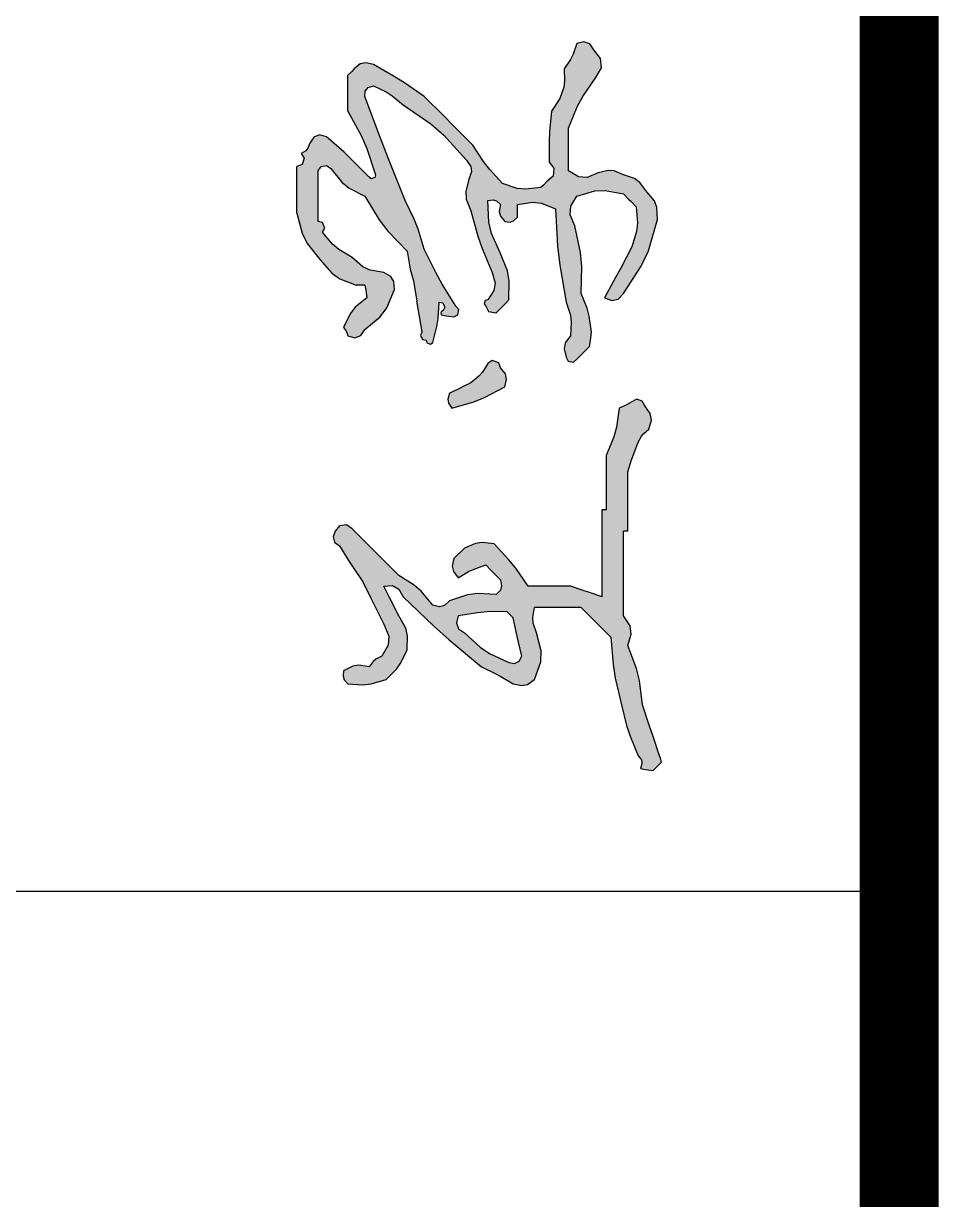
# Model space of a CAD drawing. Extents: x 36524853 to 36525459, y 2743936 to 2747542.
# Drawn here: x 36524901.83 to 36524905.95, y 2744878.71 to 2744883.91 of the extents above; entities that cross this region are included whole.
import ezdxf

# ---------------------------------------------------------------- set-up
doc = ezdxf.new("R2010")
doc.units = 0
doc.header["$LTSCALE"] = 1000
doc.header["$MEASUREMENT"] = 0
for name, color, linetype in [('_0', 7, 'Continuous'), ('A0-11 图框-粗线', 16, 'Continuous'), ('A0-13 图框-细线', 7, 'Continuous'), ('TK_图框', 7, 'Continuous')]:
    doc.layers.add(name, color=color, linetype=linetype)

# ---------------------------------------------------------------- blocks, each defined once
blk = doc.blocks.new('王学鹏电子签')
h = blk.add_hatch(color=256)
h.dxf.hatch_style = 1
h.paths.add_polyline_path([(115576706.2, 18723813.5), (115576722.7, 18723830), (115576755.7, 18723863.1), (115576762.7, 18723872.9), (115576761.2, 18723885.2), (115576752, 18723893.1), (115576741.6, 18723896.7), (115576732.5, 18723894.1), (115576725.7, 18723885.6), (115576700.1, 18723869.2), (115576687.4, 18723860.9), (115576661.9, 18723844.3), (115576631.9, 18723829.3), (115576616.9, 18723821.8), (115576586.9, 18723806.8), (115576566.1, 18723798), (115576550, 18723799), (115576530.6, 18723810.5), (115576525.2, 18723820.9), (115576521.1, 18723825.8), (115576511.9, 18723833.1), (115576514.7, 18723851.1), (115576512.9, 18723861.9), (115576504.4, 18723878.1), (115576494.9, 18723879.1), (115576488.8, 18723877.1), (115576481.9, 18723870.6), (115576480, 18723843.5), (115576481.6, 18723829.1), (115576489.4, 18723803), (115576507.4, 18723784.5), (115576518.5, 18723776.6), (115576541.9, 18723765.5), (115576566.6, 18723764.9), (115576580.4, 18723768.3), (115576601.9, 18723780.5), (115576633.4, 18723796.3), (115576654.4, 18723806.8), (115576655.7, 18723791.4), (115576649.4, 18723780.1), (115576635.7, 18723773), (115576584.4, 18723719.1), (115576559.6, 18723691.3), (115576511.9, 18723634.2), (115576500.6, 18723611.4), (115576494.6, 18723600.1), (115576481.9, 18723578), (115576478.4, 18723563.1), (115576480.4, 18723552.9), (115576489.4, 18723540.5), (115576520.5, 18723529.3), (115576539.9, 18723528.4), (115576571.9, 18723536.7), (115576589, 18723542.5), (115576599.1, 18723543.3), (115576616.9, 18723540.5), (115576616.9, 18723457.9), (115576595.9, 18723436.9), (115576585.4, 18723426.4), (115576564.4, 18723405.4), (115576516, 18723401.4), (115576491.7, 18723397.6), (115576444.4, 18723386.7), (115576407.6, 18723377.4), (115576389.3, 18723371.3), (115576354.3, 18723356.7), (115576346.9, 18723351.3), (115576340.6, 18723350.2), (115576331.8, 18723352.9), (115576329.9, 18723344), (115576329.2, 18723339.5), (115576328.1, 18723330.4), (115576334.1, 18723324.4), (115576337.1, 18723321.4), (115576343.1, 18723315.4), (115576347.6, 18723316.9), (115576349.8, 18723317.6), (115576354.3, 18723319.1), (115576390.3, 18723331.2), (115576408.4, 18723337.2), (115576444.4, 18723349.2), (115576487.3, 18723354.6), (115576508.9, 18723360), (115576549.4, 18723375.4), (115576569.7, 18723369.2), (115576584.2, 18723371.3), (115576601.9, 18723382.9), (115576752, 18723382.9), (115576752, 18723375.4), (115576857, 18723375.4), (115576878.2, 18723368.6), (115576888.7, 18723364.8), (115576909.5, 18723356.7), (115576919.9, 18723351.2), (115576924.7, 18723347.1), (115576932, 18723337.9), (115576948.2, 18723333.5), (115576959.7, 18723335.6), (115576973.3, 18723345.4), (115576981.8, 18723349.6), (115576985.1, 18723359.5), (115576980.8, 18723367.9), (115576975.6, 18723376.6), (115576973.3, 18723381.1), (115576969.5, 18723390.4), (115576935.7, 18723395.5), (115576918.7, 18723400.1), (115576887, 18723412.9), (115576789.5, 18723412.9), (115576789.5, 18723420.4), (115576635.7, 18723420.4), (115576643.2, 18723442.9), (115576646.9, 18723454.2), (115576654.4, 18723476.7), (115576654.4, 18723551.7), (115576686.1, 18723573.4), (115576701.3, 18723585.6), (115576729.4, 18723611.7), (115576731.5, 18723632.9), (115576729.9, 18723644.6), (115576721.9, 18723664.2), (115576703.2, 18723683), (115576689.7, 18723686), (115576680.4, 18723683.9), (115576669.4, 18723675.5), (115576680.1, 18723656.9), (115576684.7, 18723647), (115576691.9, 18723626.7), (115576681.4, 18723616.2), (115576676.2, 18723611), (115576665.7, 18723600.5), (115576654.9, 18723598.7), (115576647.6, 18723600.8), (115576639.4, 18723608), (115576641.4, 18723641.2), (115576639, 18723659), (115576628.2, 18723690.5), (115576620, 18723699.8), (115576617.8, 18723708.5), (115576620.7, 18723720.5), (115576645.3, 18723740.8), (115576656.4, 18723753.4), (115576673.2, 18723780.5)])
h.paths.add_polyline_path([(115576601.9, 18723675.5), (115576607.5, 18723641.3), (115576609, 18723623.9), (115576609.4, 18723589.2), (115576604.9, 18723584.7), (115576602.7, 18723582.5), (115576598.2, 18723578), (115576571.1, 18723572.2), (115576557.6, 18723569.2), (115576530.6, 18723563), (115576521.7, 18723567.5), (115576517.7, 18723575.6), (115576519.4, 18723585.5), (115576535.4, 18723619.8), (115576546.4, 18723636.3), (115576571.9, 18723664.2), (115576579.2, 18723674.8), (115576589.5, 18723678.6)], flags=16)
h.paths.add_polyline_path([(115577280.9, 18723915.6), (115577287.7, 18723911.3), (115577297.7, 18723915.2), (115577299.6, 18723923.1), (115577389.6, 18723923.1), (115577397, 18723917.7), (115577398.6, 18723908.1), (115577393.4, 18723900.6), (115577369.3, 18723881.1), (115577358.7, 18723868.1), (115577344.6, 18723840.6), (115577302.6, 18723814.9), (115577282.7, 18723799.6), (115577247.1, 18723765.5), (115577225.9, 18723762.3), (115577215.3, 18723760.1), (115577194.6, 18723754.3), (115577158.6, 18723748.3), (115577104.6, 18723739.3), (115577098.5, 18723742.2), (115577090.8, 18723738.4), (115577089.6, 18723731.8), (115577085, 18723730.6), (115577082.8, 18723724.2), (115577085.8, 18723720.5), (115577113.7, 18723713.1), (115577128.3, 18723710.8), (115577157.1, 18723709.3), (115577155.7, 18723702.7), (115577148.2, 18723698.9), (115577142.1, 18723701.8), (115577140.4, 18723704.7), (115577137.9, 18723706), (115577134.6, 18723705.5), (115577132.7, 18723696.6), (115577131.9, 18723692.1), (115577130.8, 18723683), (115577134.3, 18723676.2), (115577143.7, 18723674.3), (115577149.6, 18723679.3), (115577189, 18723703.6), (115577209.4, 18723714.9), (115577250.9, 18723735.5), (115577286.3, 18723746.4), (115577303.7, 18723753.2), (115577337.1, 18723769.3), (115577410.4, 18723798.5), (115577447.1, 18723812.7), (115577520.9, 18723840.6), (115577530.5, 18723839.8), (115577536.8, 18723834.7), (115577539.7, 18723825.5), (115577529.1, 18723802.9), (115577522.1, 18723792.1), (115577505.9, 18723773), (115577472.5, 18723723.7), (115577452.5, 18723700.6), (115577408.4, 18723660.5), (115577397, 18723653), (115577387.4, 18723652), (115577374.6, 18723656.7), (115577352.7, 18723662.1), (115577339.4, 18723661.2), (115577318.4, 18723653), (115577274, 18723640.7), (115577252.1, 18723633.1), (115577209.6, 18723615.5), (115577190.6, 18723610.1), (115577177.3, 18723612.2), (115577160.8, 18723623), (115577159.7, 18723627.6), (115577153.3, 18723629.7), (115577149.6, 18723626.7), (115577140.3, 18723621.6), (115577138.3, 18723608), (115577145.8, 18723600.5), (115577151.8, 18723594.5), (115577154.8, 18723591.5), (115577160.8, 18723585.5), (115577194.4, 18723584.9), (115577212.1, 18723588.2), (115577243.3, 18723600.5), (115577278.4, 18723616.5), (115577298.6, 18723621.4), (115577337.1, 18723623), (115577338.2, 18723613.6), (115577336.1, 18723607.4), (115577329.6, 18723600.5), (115577317.5, 18723602.9), (115577309.2, 18723600.8), (115577299.6, 18723593), (115577298.5, 18723583.5), (115577300.6, 18723577.4), (115577307.1, 18723570.5), (115577329.6, 18723570.5), (115577333.9, 18723543.6), (115577332.2, 18723528.2), (115577322.1, 18723503), (115577255.8, 18723499.6), (115577222.5, 18723495.8), (115577157.1, 18723484.2), (115577134, 18723476.9), (115577121.2, 18723475.3), (115577097.1, 18723476.7), (115577084.8, 18723485.9), (115577074.4, 18723488), (115577059.5, 18723484.2), (115577052.7, 18723480.8), (115577050.8, 18723471.2), (115577055.8, 18723465.4), (115577078.3, 18723442.9), (115577088.8, 18723441.5), (115577094.1, 18723440.7), (115577104.6, 18723439.2), (115577132.3, 18723443.4), (115577146.2, 18723447.3), (115577172.1, 18723457.9), (115577220.3, 18723456.7), (115577245, 18723459), (115577292.1, 18723469.2), (115577311.5, 18723477.3), (115577326.6, 18723476.3), (115577344.6, 18723465.4), (115577354, 18723433.8), (115577354.8, 18723415.3), (115577348.4, 18723382.9), (115577339.4, 18723373.9), (115577334.9, 18723369.4), (115577325.9, 18723360.4), (115577297.3, 18723358.2), (115577282.1, 18723359.8), (115577254.6, 18723367.9), (115577218.4, 18723387.1), (115577200.4, 18723396.9), (115577164.6, 18723416.7), (115577159.6, 18723403.8), (115577162.1, 18723392.5), (115577172.1, 18723382.9), (115577220.5, 18723351.4), (115577247.9, 18723338.9), (115577303.4, 18723322.9), (115577324.2, 18723323.8), (115577336, 18723328.3), (115577352.1, 18723341.7), (115577368.6, 18723353.7), (115577375.8, 18723363.5), (115577382.1, 18723382.9), (115577389.1, 18723399.6), (115577390, 18723410.3), (115577385.9, 18723427.9), (115577377.7, 18723447.3), (115577378.8, 18723462.4), (115577389.6, 18723480.4), (115577464.7, 18723480.4), (115577502.5, 18723464.9), (115577520.9, 18723454.9), (115577554.7, 18723431.7), (115577571.7, 18723422), (115577588.1, 18723423.3), (115577603.5, 18723435.4), (115577614, 18723442.7), (115577617.8, 18723453), (115577614.7, 18723465.4), (115577595.8, 18723472.2), (115577586.5, 18723476.9), (115577569.7, 18723487.9), (115577548.5, 18723487.1), (115577537.3, 18723488.7), (115577517.2, 18723495.4), (115577508.2, 18723501.5), (115577503.7, 18723504.5), (115577494.7, 18723510.5), (115577458.8, 18723513.6), (115577440.7, 18723514.4), (115577404.6, 18723514.2), (115577393.8, 18723506), (115577379.7, 18723507.6), (115577370.9, 18723518), (115577364.1, 18723524.7), (115577359.6, 18723529.2), (115577356.6, 18723556.2), (115577358.2, 18723571.1), (115577367.1, 18723596.7), (115577392.1, 18723620.1), (115577405.9, 18723630.8), (115577434.7, 18723649.2), (115577469.2, 18723683.8), (115577486.4, 18723701), (115577520.9, 18723735.5), (115577545.1, 18723770.5), (115577556.4, 18723788.5), (115577577.2, 18723825.5), (115577580.6, 18723839), (115577578.4, 18723848.6), (115577569.7, 18723859.3), (115577565.2, 18723863.8), (115577558.4, 18723870.6), (115577494.7, 18723870.6), (115577451.6, 18723847), (115577428.8, 18723837.1), (115577382.1, 18723821.8), (115577377.5, 18723823), (115577375.4, 18723829.4), (115577378.4, 18723833.1), (115577407.8, 18723862.1), (115577422.1, 18723877.2), (115577449.7, 18723908.1), (115577452.8, 18723920.5), (115577448.9, 18723930.8), (115577438.4, 18723938.1), (115577429.4, 18723941.4), (115577424.9, 18723945), (115577419.7, 18723953.1), (115577411.7, 18723947.9), (115577400.4, 18723951.7), (115577397.1, 18723960.6), (115577314.6, 18723960.6), (115577278.9, 18723951.3), (115577260.9, 18723942.4), (115577232.1, 18723919.3), (115577208.5, 18723898.8), (115577198.5, 18723884.6), (115577187.1, 18723855.6), (115577187.1, 18723840.6), (115577178.2, 18723838.6), (115577173.6, 18723837.9), (115577164.6, 18723836.8), (115577147.8, 18723857.6), (115577136.2, 18723866.7), (115577112.1, 18723878.1), (115577106.6, 18723874.2), (115577103.4, 18723872.6), (115577097.1, 18723870.6), (115577093.9, 18723858.1), (115577097.8, 18723847.9), (115577108.3, 18723840.6), (115577131, 18723813.4), (115577146.9, 18723801.6), (115577179.6, 18723788), (115577193.7, 18723789.3), (115577202.3, 18723794.7), (115577209.6, 18723806.8), (115577213.6, 18723831.3), (115577219.7, 18723844.2), (115577235.8, 18723863.1), (115577250.2, 18723886.7), (115577259.7, 18723897.8)])
h.paths.add_polyline_path([(115577033, 18723632.6), (115577025.9, 18723638.9), (115577014.5, 18723653), (115577007, 18723668), (115576995.8, 18723690.5), (115576985.6, 18723693.6), (115576978.4, 18723692.6), (115576969.5, 18723686.8), (115576980.6, 18723647.9), (115576988.3, 18723628.8), (115577007, 18723593), (115577020.4, 18723589.6), (115577030.1, 18723591.7), (115577040.8, 18723600.5), (115577049.8, 18723603.4), (115577053.7, 18723615.2), (115577048.3, 18723623)])
h.paths.add_polyline_path([(115578317.2, 18723678.7), (115578334.9, 18723709.1), (115578338.2, 18723740.5), (115578336.5, 18723757.5), (115578327.4, 18723787.8), (115578312.4, 18723801.3), (115578304.9, 18723808), (115578289.9, 18723821.6), (115578267.6, 18723825.7), (115578254.1, 18723823.9), (115578233.6, 18723814.1), (115578232.5, 18723809.5), (115578226.1, 18723807.4), (115578222.4, 18723810.3), (115578217.8, 18723811.5), (115578215.7, 18723817.9), (115578218.6, 18723821.6), (115578235.9, 18723852.9), (115578245.8, 18723868.1), (115578267.4, 18723896.6), (115578272.3, 18723909.5), (115578269.8, 18723920.7), (115578259.9, 18723930.4), (115578227.9, 18723909.6), (115578213.2, 18723894.9), (115578192.4, 18723862.9), (115578156.5, 18723815.4), (115578139.8, 18723790.5), (115578109.9, 18723739.1), (115578110.9, 18723729.6), (115578108.9, 18723723.5), (115578102.4, 18723716.6), (115578093.6, 18723713.9), (115578087.2, 18723715), (115578079.8, 18723720.3), (115578081.5, 18723723.2), (115578084, 18723724.5), (115578087.4, 18723724.1), (115578087.4, 18723829.1), (115578079.6, 18723862), (115578075.9, 18723878.6), (115578068.6, 18723911.6), (115578059.6, 18723920.6), (115578055.1, 18723925.1), (115578046.1, 18723934.1), (115578030.7, 18723935.4), (115578019.4, 18723929.1), (115578012.3, 18723915.4), (115577979.6, 18723852), (115577965.8, 18723818.5), (115577944.8, 18723750.3), (115577939.5, 18723719.2), (115577931.7, 18723702.9), (115577911, 18723679), (115577908.3, 18723683.7), (115577905.2, 18723685.8), (115577899.8, 18723686.5), (115577899.8, 18723784.1), (115577891.1, 18723808.8), (115577885.8, 18723820.9), (115577873.5, 18723844.1), (115577868.8, 18723848), (115577867.4, 18723853.4), (115577869.8, 18723859.1), (115577850.3, 18723867.2), (115577837.7, 18723868.1), (115577817.3, 18723862.9), (115577800.7, 18723845.8), (115577793.6, 18723835.6), (115577783.5, 18723814.1), (115577771.5, 18723778.1), (115577765.5, 18723760.1), (115577753.5, 18723724.1), (115577743.4, 18723710.6), (115577739.4, 18723702.7), (115577734.7, 18723686.5), (115577747.8, 18723670), (115577749.1, 18723652.3), (115577738.5, 18723634), (115577732.3, 18723580.4), (115577731.5, 18723552.9), (115577734.7, 18723499), (115577722.5, 18723478.3), (115577721.4, 18723461), (115577731, 18723439), (115577734.4, 18723432.1), (115577744, 18723430.2), (115577749.8, 18723435.2), (115577754.1, 18723446.5), (115577757.2, 18723452), (115577764.8, 18723461.5), (115577764.8, 18723604), (115577771.4, 18723604.7), (115577775.7, 18723613.3), (115577772.3, 18723619), (115577787.3, 18723619), (115577785.5, 18723588.7), (115577787.9, 18723572.4), (115577798.5, 18723544), (115577818.1, 18723515.9), (115577826.5, 18723500.6), (115577839.8, 18723469), (115577837.6, 18723453.5), (115577840.7, 18723443.3), (115577851, 18723431.5), (115577860.4, 18723389.8), (115577864.2, 18723368.7), (115577869.8, 18723326.4), (115577879.4, 18723318.6), (115577887.7, 18723316.6), (115577899.8, 18723318.9), (115577899.8, 18723401.5), (115577892.3, 18723401.5), (115577892.3, 18723506.5), (115577899.8, 18723506.5), (115577899.8, 18723626.5), (115577903.9, 18723631.1), (115577909, 18723632.4), (115577914.8, 18723630.3), (115577916.4, 18723627.3), (115577919, 18723626.1), (115577922.3, 18723626.5), (115577922.3, 18723424), (115577942, 18723425.7), (115577952.8, 18723424), (115577971.1, 18723416.5), (115578002.6, 18723385), (115578018.3, 18723369.2), (115578049.8, 18723337.7), (115578064, 18723328.1), (115578074, 18723325.4), (115578091.1, 18723326.4), (115578102.4, 18723337.7), (115578109.9, 18723345.2), (115578110.9, 18723371.4), (115578107.5, 18723386), (115578094.9, 18723409), (115578094.9, 18723499), (115578159.9, 18723509.7), (115578192.6, 18723519.8), (115578252.4, 18723547.8), (115578280.6, 18723560.5), (115578296.6, 18723564.5), (115578327.4, 18723566.5), (115578328.1, 18723559.8), (115578336.7, 18723555.6), (115578342.4, 18723559), (115578348.7, 18723535.4), (115578351, 18723523.3), (115578353.7, 18723499), (115578352.2, 18723485.5), (115578351.4, 18723478.7), (115578349.9, 18723465.2), (115578331.8, 18723472.5), (115578318, 18723471.5), (115578301.2, 18723461.5), (115578246.3, 18723450), (115578218.3, 18723446.2), (115578162.4, 18723442.7), (115578154.5, 18723448.1), (115578142.9, 18723444.2), (115578139.9, 18723435.2), (115578135.9, 18723430.5), (115578130.6, 18723429.1), (115578124.9, 18723431.5), (115578122.5, 18723408.9), (115578124.1, 18723396.4), (115578132.4, 18723375.2), (115578176.8, 18723349.6), (115578202.1, 18723340.1), (115578252.4, 18723330.2), (115578258.4, 18723328.7), (115578261.4, 18723327.9), (115578267.4, 18723326.4), (115578334.9, 18723326.4), (115578344.3, 18723338.2), (115578351.1, 18723343.2), (115578364.9, 18723348.9), (115578364.9, 18723364), (115578379.9, 18723364), (115578379.9, 18723382.2), (115578378.3, 18723391.7), (115578372.4, 18723409), (115578364.9, 18723424), (115578358.3, 18723424.7), (115578354, 18723433.2), (115578357.4, 18723439), (115578372.4, 18723439), (115578372.4, 18723461.5), (115578387.4, 18723461.5), (115578394.7, 18723472), (115578397.2, 18723478.8), (115578398.7, 18723491.5), (115578397.1, 18723494.4), (115578399.1, 18723498.5), (115578402.4, 18723499), (115578402.4, 18723559), (115578394.9, 18723559), (115578395.7, 18723564.4), (115578397.8, 18723567.5), (115578402.4, 18723570.3), (115578398.5, 18723575), (115578393.2, 18723576.4), (115578387.4, 18723574), (115578387.4, 18723589), (115578357.4, 18723589), (115578329, 18723595.3), (115578314.7, 18723598.3), (115578286.2, 18723604), (115578287.2, 18723613.1), (115578288, 18723617.6), (115578289.9, 18723626.5), (115578304.9, 18723626.5), (115578310.8, 18723661.2)])
h.paths.add_polyline_path([(115577956.1, 18723679), (115577969.9, 18723723.1), (115577975.2, 18723745.9), (115577982.3, 18723791.6), (115578001.8, 18723825.3), (115578010.8, 18723842.6), (115578027.3, 18723877.9), (115578038.7, 18723874.8), (115578044.8, 18723869.7), (115578049.8, 18723859.1), (115578049.8, 18723709.1), (115578056.5, 18723708.3), (115578060.8, 18723699.8), (115578057.3, 18723694.1), (115578052, 18723686.7), (115578042.3, 18723685), (115578034.8, 18723690.3), (115578003, 18723689.6), (115577986.8, 18723687.2)], flags=16)
h.paths.add_polyline_path([(115577982.3, 18723645.3), (115577995.1, 18723654.3), (115578004.2, 18723657), (115578019.8, 18723656.5), (115578019.8, 18723611.5), (115578009.2, 18723598.6), (115578005, 18723590.3), (115578001.1, 18723574), (115577982.6, 18723548.1), (115577976.5, 18723530.7), (115577974.8, 18723499), (115577959.8, 18723499), (115577960.5, 18723503.2), (115577956.5, 18723507.2), (115577952.3, 18723506.5), (115577952.3, 18723611.5), (115577964.7, 18723624.7), (115577970.7, 18723631.4)], flags=16)
h.paths.add_polyline_path([(115577877.3, 18723649), (115577877.3, 18723566.5), (115577869.8, 18723576), (115577866.6, 18723581.5), (115577862.3, 18723592.8), (115577852.3, 18723606.3), (115577850.2, 18723617.9), (115577854.8, 18723634), (115577849.5, 18723638.1), (115577846.2, 18723639.8), (115577839.8, 18723641.5), (115577839.8, 18723649), (115577824.8, 18723649), (115577804.5, 18723657.2), (115577793.8, 18723660.3), (115577772.3, 18723664), (115577781.2, 18723724.6), (115577790.6, 18723755.2), (115577817.3, 18723810.3), (115577821.4, 18723820.3), (115577829, 18723825.4), (115577839.8, 18723825.3), (115577847.5, 18723813.8), (115577852.1, 18723808.4), (115577862.3, 18723799.1), (115577857.6, 18723787.6), (115577860.2, 18723777), (115577869.8, 18723769.1), (115577869.8, 18723649)], flags=16)
h.paths.add_polyline_path([(115577827.4, 18723616.1), (115577828.5, 18723611.5), (115577839.3, 18723589.6), (115577841.9, 18723575.8), (115577839.8, 18723551.5), (115577834.4, 18723550.8), (115577831.3, 18723548.7), (115577828.5, 18723544), (115577819.3, 18723553.8), (115577815.8, 18723560.8), (115577813.5, 18723574), (115577805, 18723588.2), (115577806.3, 18723602.8), (115577817.3, 18723615.3), (115577821, 18723618.3)], flags=16)
h.paths.add_polyline_path([(115578034.8, 18723604), (115578044.3, 18723605.1), (115578050.4, 18723603), (115578057.3, 18723596.5), (115578057.3, 18723514), (115578064.8, 18723514), (115578064.8, 18723416.5), (115578075.7, 18723405.7), (115578078.2, 18723393.1), (115578072.3, 18723379), (115578067, 18723378.2), (115578063.8, 18723376.1), (115578061.1, 18723371.5), (115578026.8, 18723396.5), (115578010.7, 18723411.1), (115577982.3, 18723442.7), (115577984.9, 18723474.9), (115577992, 18723492.6), (115578012.3, 18723517.7), (115578019.4, 18723530.1), (115578021.8, 18723537.4), (115578023.6, 18723551.5), (115578033.3, 18723570.7), (115578035.8, 18723582.6)], flags=16)
h.paths.add_polyline_path([(115578079.8, 18723634), (115578103.6, 18723665.8), (115578115.6, 18723681.5), (115578139.9, 18723712.8), (115578163.8, 18723737.3), (115578177.8, 18723748.2), (115578207.4, 18723765.3), (115578229.4, 18723780.3), (115578244.6, 18723784.8), (115578271.2, 18723784.1), (115578280.2, 18723775.1), (115578284.7, 18723770.6), (115578293.7, 18723761.6), (115578301.2, 18723732.5), (115578300.3, 18723714.7), (115578289.9, 18723686.5), (115578276.5, 18723651.1), (115578265, 18723633.8), (115578237.4, 18723607.8), (115578230.1, 18723597.2), (115578219.8, 18723593.4), (115578207.4, 18723596.5), (115578202.1, 18723604.6), (115578197.6, 18723608.2), (115578188.6, 18723611.5), (115578178.1, 18723618.8), (115578174.2, 18723629.1), (115578177.4, 18723641.5), (115578207.4, 18723641.5), (115578218.7, 18723650.1), (115578224.8, 18723653.9), (115578237.4, 18723660.3), (115578246.1, 18723671), (115578248.3, 18723680.6), (115578244.9, 18723694.1), (115578239.2, 18723691.7), (115578233.8, 18723693), (115578229.9, 18723697.8), (115578201, 18723698.5), (115578185.9, 18723696.1), (115578158.6, 18723686.5), (115578133.4, 18723668.7), (115578122.2, 18723654.9), (115578109.9, 18723626.5), (115578104.1, 18723628.9), (115578098.8, 18723627.5), (115578094.9, 18723622.8), (115578087.7, 18723620.6), (115578079.8, 18723626.5)], flags=16)
h.paths.add_polyline_path([(115578117.4, 18723600.3), (115578132.4, 18723615.3), (115578156.5, 18723601.2), (115578168, 18723592.8), (115578188.6, 18723574), (115578191.6, 18723570.3), (115578189.5, 18723563.9), (115578184.9, 18723562.8), (115578164.4, 18723548.7), (115578152.5, 18723543.2), (115578128.6, 18723536.5), (115578114.6, 18723562.2), (115578112.8, 18723576.5)], flags=16)
h.paths.add_polyline_path([(115578169.9, 18723409), (115578208.9, 18723411.7), (115578228.4, 18723413.2), (115578267.4, 18723416.5), (115578292.6, 18723403.2), (115578306.8, 18723398.4), (115578334.9, 18723394), (115578333.7, 18723379.9), (115578328.3, 18723371.3), (115578316.2, 18723364), (115578295, 18723355.7), (115578282.5, 18723354), (115578259.9, 18723356.5), (115578227.6, 18723369), (115578211, 18723374.2), (115578177.4, 18723382.7), (115578168.9, 18723389.6), (115578166.3, 18723398.7)], flags=16)
for p, q in [((115577314.6, 18723960.6), (115577278.9, 18723951.3)), ((115577314.6, 18723960.6), (115577397.1, 18723960.6)), ((115577400.4, 18723951.7), (115577397.1, 18723960.6)), ((115577411.7, 18723947.9), (115577400.4, 18723951.7)), ((115577419.7, 18723953.1), (115577411.7, 18723947.9)), ((115577424.9, 18723945), (115577419.7, 18723953.1)), ((115577260.9, 18723942.4), (115577232.1, 18723919.3)), ((115577278.9, 18723951.3), (115577260.9, 18723942.4)), ((115577429.4, 18723941.4), (115577424.9, 18723945)), ((115577438.4, 18723938.1), (115577429.4, 18723941.4)), ((115577448.9, 18723930.8), (115577438.4, 18723938.1)), ((115577452.8, 18723920.5), (115577448.9, 18723930.8)), ((115577232.1, 18723919.3), (115577208.5, 18723898.8)), ((115577259.7, 18723897.8), (115577280.9, 18723915.6)), ((115577280.9, 18723915.6), (115577287.7, 18723911.3)), ((115577287.7, 18723911.3), (115577297.7, 18723915.2)), ((115577297.7, 18723915.2), (115577299.6, 18723923.1)), ((115577299.6, 18723923.1), (115577389.6, 18723923.1)), ((115577389.6, 18723923.1), (115577397, 18723917.7)), ((115577397, 18723917.7), (115577398.6, 18723908.1)), ((115577449.7, 18723908.1), (115577452.8, 18723920.5)), ((115576732.5, 18723894.1), (115576725.7, 18723885.6)), ((115576741.6, 18723896.7), (115576732.5, 18723894.1)), ((115576752, 18723893.1), (115576741.6, 18723896.7)), ((115576761.2, 18723885.2), (115576752, 18723893.1)), ((115577208.5, 18723898.8), (115577198.5, 18723884.6)), ((115577250.2, 18723886.7), (115577259.7, 18723897.8)), ((115577393.4, 18723900.6), (115577369.3, 18723881.1)), ((115577398.6, 18723908.1), (115577393.4, 18723900.6)), ((115577422.1, 18723877.2), (115577449.7, 18723908.1)), ((115576481.9, 18723870.6), (115576480, 18723843.5)), ((115576488.8, 18723877.1), (115576481.9, 18723870.6)), ((115576494.9, 18723879.1), (115576488.8, 18723877.1)), ((115576504.4, 18723878.1), (115576494.9, 18723879.1)), ((115576512.9, 18723861.9), (115576504.4, 18723878.1)), ((115576700.1, 18723869.2), (115576687.4, 18723860.9)), ((115576725.7, 18723885.6), (115576700.1, 18723869.2)), ((115576755.7, 18723863.1), (115576762.7, 18723872.9)), ((115576762.7, 18723872.9), (115576761.2, 18723885.2)), ((115577097.1, 18723870.6), (115577093.9, 18723858.1)), ((115577103.4, 18723872.6), (115577097.1, 18723870.6)), ((115577106.6, 18723874.2), (115577103.4, 18723872.6)), ((115577112.1, 18723878.1), (115577106.6, 18723874.2)), ((115577136.2, 18723866.7), (115577112.1, 18723878.1)), ((115577198.5, 18723884.6), (115577187.1, 18723855.6)), ((115577235.8, 18723863.1), (115577250.2, 18723886.7)), ((115577369.3, 18723881.1), (115577358.7, 18723868.1)), ((115577407.8, 18723862.1), (115577422.1, 18723877.2)), ((115577494.7, 18723870.6), (115577451.6, 18723847)), ((115577494.7, 18723870.6), (115577558.4, 18723870.6)), ((115577558.4, 18723870.6), (115577565.2, 18723863.8)), ((115576511.9, 18723833.1), (115576514.7, 18723851.1)), ((115576514.7, 18723851.1), (115576512.9, 18723861.9)), ((115576687.4, 18723860.9), (115576661.9, 18723844.3)), ((115576722.7, 18723830), (115576755.7, 18723863.1)), ((115577093.9, 18723858.1), (115577097.8, 18723847.9)), ((115577097.8, 18723847.9), (115577108.3, 18723840.6)), ((115577147.8, 18723857.6), (115577136.2, 18723866.7)), ((115577164.6, 18723836.8), (115577147.8, 18723857.6)), ((115577187.1, 18723840.6), (115577187.1, 18723855.6)), ((115577219.7, 18723844.2), (115577235.8, 18723863.1)), ((115577358.7, 18723868.1), (115577344.6, 18723840.6)), ((115577378.4, 18723833.1), (115577407.8, 18723862.1)), ((115577569.7, 18723859.3), (115577565.2, 18723863.8)), ((115577578.4, 18723848.6), (115577569.7, 18723859.3)), ((115577580.6, 18723839), (115577578.4, 18723848.6)), ((115576480, 18723843.5), (115576481.6, 18723829.1)), ((115576481.6, 18723829.1), (115576489.4, 18723803)), ((115576521.1, 18723825.8), (115576511.9, 18723833.1)), ((115576631.9, 18723829.3), (115576616.9, 18723821.8)), ((115576661.9, 18723844.3), (115576631.9, 18723829.3)), ((115576706.2, 18723813.5), (115576722.7, 18723830)), ((115577108.3, 18723840.6), (115577131, 18723813.4)), ((115577173.6, 18723837.9), (115577164.6, 18723836.8)), ((115577178.2, 18723838.6), (115577173.6, 18723837.9)), ((115577187.1, 18723840.6), (115577178.2, 18723838.6)), ((115577209.6, 18723806.8), (115577213.6, 18723831.3)), ((115577213.6, 18723831.3), (115577219.7, 18723844.2)), ((115577344.6, 18723840.6), (115577302.6, 18723814.9)), ((115577375.4, 18723829.4), (115577378.4, 18723833.1)), ((115577377.5, 18723823), (115577375.4, 18723829.4)), ((115577428.8, 18723837.1), (115577382.1, 18723821.8)), ((115577451.6, 18723847), (115577428.8, 18723837.1)), ((115577447.1, 18723812.7), (115577520.9, 18723840.6)), ((115577520.9, 18723840.6), (115577530.5, 18723839.8)), ((115577530.5, 18723839.8), (115577536.8, 18723834.7)), ((115577536.8, 18723834.7), (115577539.7, 18723825.5)), ((115577577.2, 18723825.5), (115577580.6, 18723839)), ((115576525.2, 18723820.9), (115576521.1, 18723825.8)), ((115576530.6, 18723810.5), (115576525.2, 18723820.9)), ((115576550, 18723799), (115576530.6, 18723810.5)), ((115576586.9, 18723806.8), (115576566.1, 18723798)), ((115576616.9, 18723821.8), (115576586.9, 18723806.8)), ((115576633.4, 18723796.3), (115576654.4, 18723806.8)), ((115576654.4, 18723806.8), (115576655.7, 18723791.4)), ((115576673.2, 18723780.5), (115576706.2, 18723813.5)), ((115577131, 18723813.4), (115577146.9, 18723801.6)), ((115577202.3, 18723794.7), (115577209.6, 18723806.8)), ((115577302.6, 18723814.9), (115577282.7, 18723799.6)), ((115577382.1, 18723821.8), (115577377.5, 18723823)), ((115577410.4, 18723798.5), (115577447.1, 18723812.7)), ((115577539.7, 18723825.5), (115577529.1, 18723802.9)), ((115577556.4, 18723788.5), (115577577.2, 18723825.5)), ((115576489.4, 18723803), (115576507.4, 18723784.5)), ((115576566.1, 18723798), (115576550, 18723799)), ((115576601.9, 18723780.5), (115576633.4, 18723796.3)), ((115576655.7, 18723791.4), (115576649.4, 18723780.1)), ((115577146.9, 18723801.6), (115577179.6, 18723788)), ((115577179.6, 18723788), (115577193.7, 18723789.3)), ((115577193.7, 18723789.3), (115577202.3, 18723794.7)), ((115577282.7, 18723799.6), (115577247.1, 18723765.5)), ((115577337.1, 18723769.3), (115577410.4, 18723798.5)), ((115577522.1, 18723792.1), (115577505.9, 18723773)), ((115577529.1, 18723802.9), (115577522.1, 18723792.1)), ((115577545.1, 18723770.5), (115577556.4, 18723788.5)), ((115576507.4, 18723784.5), (115576518.5, 18723776.6)), ((115576518.5, 18723776.6), (115576541.9, 18723765.5)), ((115576541.9, 18723765.5), (115576566.6, 18723764.9)), ((115576566.6, 18723764.9), (115576580.4, 18723768.3)), ((115576580.4, 18723768.3), (115576601.9, 18723780.5)), ((115576635.7, 18723773), (115576584.4, 18723719.1)), ((115576649.4, 18723780.1), (115576635.7, 18723773)), ((115576656.4, 18723753.4), (115576673.2, 18723780.5)), ((115577247.1, 18723765.5), (115577225.9, 18723762.3)), ((115577303.7, 18723753.2), (115577337.1, 18723769.3)), ((115577505.9, 18723773), (115577472.5, 18723723.7)), ((115577520.9, 18723735.5), (115577545.1, 18723770.5)), ((115576645.3, 18723740.8), (115576656.4, 18723753.4)), ((115577104.6, 18723739.3), (115577158.6, 18723748.3)), ((115577194.6, 18723754.3), (115577158.6, 18723748.3)), ((115577215.3, 18723760.1), (115577194.6, 18723754.3)), ((115577225.9, 18723762.3), (115577215.3, 18723760.1)), ((115577250.9, 18723735.5), (115577286.3, 18723746.4)), ((115577286.3, 18723746.4), (115577303.7, 18723753.2)), ((115576620.7, 18723720.5), (115576645.3, 18723740.8)), ((115577085, 18723730.6), (115577082.8, 18723724.2)), ((115577082.8, 18723724.2), (115577085.8, 18723720.5)), ((115577089.6, 18723731.8), (115577085, 18723730.6)), ((115577090.8, 18723738.4), (115577089.6, 18723731.8)), ((115577098.5, 18723742.2), (115577090.8, 18723738.4)), ((115577104.6, 18723739.3), (115577098.5, 18723742.2)), ((115577209.4, 18723714.9), (115577250.9, 18723735.5)), ((115577472.5, 18723723.7), (115577452.5, 18723700.6)), ((115577486.4, 18723701), (115577520.9, 18723735.5)), ((115576584.4, 18723719.1), (115576559.6, 18723691.3)), ((115576617.8, 18723708.5), (115576620.7, 18723720.5)), ((115576620, 18723699.8), (115576617.8, 18723708.5)), ((115577085.8, 18723720.5), (115577113.7, 18723713.1)), ((115577113.7, 18723713.1), (115577128.3, 18723710.8)), ((115577128.3, 18723710.8), (115577157.1, 18723709.3)), ((115577134.6, 18723705.5), (115577132.7, 18723696.6)), ((115577137.9, 18723706), (115577134.6, 18723705.5)), ((115577140.4, 18723704.7), (115577137.9, 18723706)), ((115577142.1, 18723701.8), (115577140.4, 18723704.7)), ((115577155.7, 18723702.7), (115577148.2, 18723698.9)), ((115577149.6, 18723679.3), (115577189, 18723703.6)), ((115577157.1, 18723709.3), (115577155.7, 18723702.7)), ((115577189, 18723703.6), (115577209.4, 18723714.9)), ((115576559.6, 18723691.3), (115576511.9, 18723634.2)), ((115576628.2, 18723690.5), (115576620, 18723699.8)), ((115576639, 18723659), (115576628.2, 18723690.5)), ((115576680.4, 18723683.9), (115576669.4, 18723675.5)), ((115576689.7, 18723686), (115576680.4, 18723683.9)), ((115576703.2, 18723683), (115576689.7, 18723686)), ((115576703.2, 18723683), (115576721.9, 18723664.2)), ((115576978.4, 18723692.6), (115576969.5, 18723686.8)), ((115576969.5, 18723686.8), (115576980.6, 18723647.9)), ((115576985.6, 18723693.6), (115576978.4, 18723692.6)), ((115576995.8, 18723690.5), (115576985.6, 18723693.6)), ((115576995.8, 18723690.5), (115577007, 18723668)), ((115577131.9, 18723692.1), (115577130.8, 18723683)), ((115577130.8, 18723683), (115577134.3, 18723676.2)), ((115577132.7, 18723696.6), (115577131.9, 18723692.1)), ((115577148.2, 18723698.9), (115577142.1, 18723701.8)), ((115577452.5, 18723700.6), (115577408.4, 18723660.5)), ((115577434.7, 18723649.2), (115577469.2, 18723683.8)), ((115577469.2, 18723683.8), (115577486.4, 18723701)), ((115576571.9, 18723664.2), (115576546.4, 18723636.3)), ((115576579.2, 18723674.8), (115576571.9, 18723664.2)), ((115576589.5, 18723678.6), (115576579.2, 18723674.8)), ((115576601.9, 18723675.5), (115576589.5, 18723678.6)), ((115576607.5, 18723641.3), (115576601.9, 18723675.5)), ((115576669.4, 18723675.5), (115576680.1, 18723656.9)), ((115576729.9, 18723644.6), (115576721.9, 18723664.2)), ((115577014.5, 18723653), (115577007, 18723668)), ((115577134.3, 18723676.2), (115577143.7, 18723674.3)), ((115577143.7, 18723674.3), (115577149.6, 18723679.3)), ((115577339.4, 18723661.2), (115577318.4, 18723653)), ((115577352.7, 18723662.1), (115577339.4, 18723661.2)), ((115577374.6, 18723656.7), (115577352.7, 18723662.1)), ((115577408.4, 18723660.5), (115577397, 18723653)), ((115576609, 18723623.9), (115576607.5, 18723641.3)), ((115576641.4, 18723641.2), (115576639, 18723659)), ((115576639.4, 18723608), (115576641.4, 18723641.2)), ((115576680.1, 18723656.9), (115576684.7, 18723647)), ((115576684.7, 18723647), (115576691.9, 18723626.7)), ((115576731.5, 18723632.9), (115576729.9, 18723644.6)), ((115576980.6, 18723647.9), (115576988.3, 18723628.8)), ((115577025.9, 18723638.9), (115577014.5, 18723653)), ((115577274, 18723640.7), (115577252.1, 18723633.1)), ((115577318.4, 18723653), (115577274, 18723640.7)), ((115577387.4, 18723652), (115577374.6, 18723656.7)), ((115577397, 18723653), (115577387.4, 18723652)), ((115577405.9, 18723630.8), (115577434.7, 18723649.2)), ((115576511.9, 18723634.2), (115576500.6, 18723611.4)), ((115576535.4, 18723619.8), (115576519.4, 18723585.5)), ((115576546.4, 18723636.3), (115576535.4, 18723619.8)), ((115576609.4, 18723589.2), (115576609, 18723623.9)), ((115576691.9, 18723626.7), (115576681.4, 18723616.2)), ((115576729.4, 18723611.7), (115576731.5, 18723632.9)), ((115576988.3, 18723628.8), (115577007, 18723593)), ((115577033, 18723632.6), (115577025.9, 18723638.9)), ((115577048.3, 18723623), (115577033, 18723632.6)), ((115577053.7, 18723615.2), (115577048.3, 18723623)), ((115577140.3, 18723621.6), (115577138.3, 18723608)), ((115577149.6, 18723626.7), (115577140.3, 18723621.6)), ((115577153.3, 18723629.7), (115577149.6, 18723626.7)), ((115577159.7, 18723627.6), (115577153.3, 18723629.7)), ((115577160.8, 18723623), (115577159.7, 18723627.6)), ((115577177.3, 18723612.2), (115577160.8, 18723623)), ((115577252.1, 18723633.1), (115577209.6, 18723615.5)), ((115577278.4, 18723616.5), (115577298.6, 18723621.4)), ((115577298.6, 18723621.4), (115577337.1, 18723623)), ((115577337.1, 18723623), (115577338.2, 18723613.6)), ((115577367.1, 18723596.7), (115577392.1, 18723620.1)), ((115577392.1, 18723620.1), (115577405.9, 18723630.8)), ((115576494.6, 18723600.1), (115576481.9, 18723578)), ((115576500.6, 18723611.4), (115576494.6, 18723600.1)), ((115576647.6, 18723600.8), (115576639.4, 18723608)), ((115576654.9, 18723598.7), (115576647.6, 18723600.8)), ((115576665.7, 18723600.5), (115576654.9, 18723598.7)), ((115576676.2, 18723611), (115576665.7, 18723600.5)), ((115576681.4, 18723616.2), (115576676.2, 18723611)), ((115576701.3, 18723585.6), (115576729.4, 18723611.7)), ((115577030.1, 18723591.7), (115577040.8, 18723600.5)), ((115577040.8, 18723600.5), (115577049.8, 18723603.4)), ((115577049.8, 18723603.4), (115577053.7, 18723615.2)), ((115577138.3, 18723608), (115577145.8, 18723600.5)), ((115577145.8, 18723600.5), (115577151.8, 18723594.5)), ((115577190.6, 18723610.1), (115577177.3, 18723612.2)), ((115577209.6, 18723615.5), (115577190.6, 18723610.1)), ((115577212.1, 18723588.2), (115577243.3, 18723600.5)), ((115577243.3, 18723600.5), (115577278.4, 18723616.5)), ((115577309.2, 18723600.8), (115577299.6, 18723593)), ((115577317.5, 18723602.9), (115577309.2, 18723600.8)), ((115577329.6, 18723600.5), (115577317.5, 18723602.9)), ((115577336.1, 18723607.4), (115577329.6, 18723600.5)), ((115577338.2, 18723613.6), (115577336.1, 18723607.4)), ((115576481.9, 18723578), (115576478.4, 18723563.1)), ((115576519.4, 18723585.5), (115576517.7, 18723575.6)), ((115576571.1, 18723572.2), (115576598.2, 18723578)), ((115576598.2, 18723578), (115576602.7, 18723582.5)), ((115576602.7, 18723582.5), (115576604.9, 18723584.7)), ((115576604.9, 18723584.7), (115576609.4, 18723589.2)), ((115576686.1, 18723573.4), (115576701.3, 18723585.6)), ((115577007, 18723593), (115577020.4, 18723589.6)), ((115577020.4, 18723589.6), (115577030.1, 18723591.7)), ((115577151.8, 18723594.5), (115577154.8, 18723591.5)), ((115577154.8, 18723591.5), (115577160.8, 18723585.5)), ((115577160.8, 18723585.5), (115577194.4, 18723584.9)), ((115577194.4, 18723584.9), (115577212.1, 18723588.2)), ((115577299.6, 18723593), (115577298.5, 18723583.5)), ((115577298.5, 18723583.5), (115577300.6, 18723577.4)), ((115577300.6, 18723577.4), (115577307.1, 18723570.5)), ((115577358.2, 18723571.1), (115577367.1, 18723596.7)), ((115576478.4, 18723563.1), (115576480.4, 18723552.9)), ((115576517.7, 18723575.6), (115576521.7, 18723567.5)), ((115576521.7, 18723567.5), (115576530.6, 18723563)), ((115576530.6, 18723563), (115576557.6, 18723569.2)), ((115576557.6, 18723569.2), (115576571.1, 18723572.2)), ((115576654.4, 18723551.7), (115576686.1, 18723573.4)), ((115577307.1, 18723570.5), (115577329.6, 18723570.5)), ((115577329.6, 18723570.5), (115577333.9, 18723543.6)), ((115577356.6, 18723556.2), (115577358.2, 18723571.1)), ((115577359.6, 18723529.2), (115577356.6, 18723556.2)), ((115576480.4, 18723552.9), (115576489.4, 18723540.5)), ((115576489.4, 18723540.5), (115576520.5, 18723529.3)), ((115576539.9, 18723528.4), (115576571.9, 18723536.7)), ((115576571.9, 18723536.7), (115576589, 18723542.5)), ((115576589, 18723542.5), (115576599.1, 18723543.3)), ((115576599.1, 18723543.3), (115576616.9, 18723540.5)), ((115576616.9, 18723457.9), (115576616.9, 18723540.5)), ((115576654.4, 18723476.7), (115576654.4, 18723551.7)), ((115577333.9, 18723543.6), (115577332.2, 18723528.2)), ((115576520.5, 18723529.3), (115576539.9, 18723528.4)), ((115577332.2, 18723528.2), (115577322.1, 18723503)), ((115577364.1, 18723524.7), (115577359.6, 18723529.2)), ((115577364.1, 18723524.7), (115577370.9, 18723518)), ((115577379.7, 18723507.6), (115577370.9, 18723518)), ((115577222.5, 18723495.8), (115577157.1, 18723484.2)), ((115577255.8, 18723499.6), (115577222.5, 18723495.8)), ((115577322.1, 18723503), (115577255.8, 18723499.6)), ((115577393.8, 18723506), (115577379.7, 18723507.6)), ((115577404.6, 18723514.2), (115577393.8, 18723506)), ((115577440.7, 18723514.4), (115577404.6, 18723514.2)), ((115577458.8, 18723513.6), (115577440.7, 18723514.4)), ((115577494.7, 18723510.5), (115577458.8, 18723513.6)), ((115577503.7, 18723504.5), (115577494.7, 18723510.5)), ((115577508.2, 18723501.5), (115577503.7, 18723504.5)), ((115577517.2, 18723495.4), (115577508.2, 18723501.5)), ((115577537.3, 18723488.7), (115577517.2, 18723495.4)), ((115576646.9, 18723454.2), (115576654.4, 18723476.7)), ((115577052.7, 18723480.8), (115577050.8, 18723471.2)), ((115577059.5, 18723484.2), (115577052.7, 18723480.8)), ((115577074.4, 18723488), (115577059.5, 18723484.2)), ((115577084.8, 18723485.9), (115577074.4, 18723488)), ((115577097.1, 18723476.7), (115577084.8, 18723485.9)), ((115577121.2, 18723475.3), (115577097.1, 18723476.7)), ((115577134, 18723476.9), (115577121.2, 18723475.3)), ((115577157.1, 18723484.2), (115577134, 18723476.9)), ((115577292.1, 18723469.2), (115577311.5, 18723477.3)), ((115577311.5, 18723477.3), (115577326.6, 18723476.3)), ((115577326.6, 18723476.3), (115577344.6, 18723465.4)), ((115577378.8, 18723462.4), (115577389.6, 18723480.4)), ((115577389.6, 18723480.4), (115577464.7, 18723480.4)), ((115577464.7, 18723480.4), (115577502.5, 18723464.9)), ((115577548.5, 18723487.1), (115577537.3, 18723488.7)), ((115577569.7, 18723487.9), (115577548.5, 18723487.1)), ((115577586.5, 18723476.9), (115577569.7, 18723487.9)), ((115577595.8, 18723472.2), (115577586.5, 18723476.9)), ((115576616.9, 18723457.9), (115576595.9, 18723436.9)), ((115576643.2, 18723442.9), (115576646.9, 18723454.2)), ((115577050.8, 18723471.2), (115577055.8, 18723465.4)), ((115577055.8, 18723465.4), (115577078.3, 18723442.9)), ((115577146.2, 18723447.3), (115577172.1, 18723457.9)), ((115577172.1, 18723457.9), (115577220.3, 18723456.7)), ((115577220.3, 18723456.7), (115577245, 18723459)), ((115577245, 18723459), (115577292.1, 18723469.2)), ((115577344.6, 18723465.4), (115577354, 18723433.8)), ((115577377.7, 18723447.3), (115577378.8, 18723462.4)), ((115577502.5, 18723464.9), (115577520.9, 18723454.9)), ((115577520.9, 18723454.9), (115577554.7, 18723431.7)), ((115577614.7, 18723465.4), (115577595.8, 18723472.2)), ((115577614, 18723442.7), (115577617.8, 18723453)), ((115577617.8, 18723453), (115577614.7, 18723465.4)), ((115576595.9, 18723436.9), (115576585.4, 18723426.4)), ((115576635.7, 18723420.4), (115576643.2, 18723442.9)), ((115577078.3, 18723442.9), (115577088.8, 18723441.5)), ((115577088.8, 18723441.5), (115577094.1, 18723440.7)), ((115577094.1, 18723440.7), (115577104.6, 18723439.2)), ((115577104.6, 18723439.2), (115577132.3, 18723443.4)), ((115577132.3, 18723443.4), (115577146.2, 18723447.3)), ((115577354, 18723433.8), (115577354.8, 18723415.3)), ((115577385.9, 18723427.9), (115577377.7, 18723447.3)), ((115577554.7, 18723431.7), (115577571.7, 18723422)), ((115577588.1, 18723423.3), (115577603.5, 18723435.4)), ((115577603.5, 18723435.4), (115577614, 18723442.7)), ((115576585.4, 18723426.4), (115576564.4, 18723405.4)), ((115576635.7, 18723420.4), (115576789.5, 18723420.4)), ((115576789.5, 18723412.9), (115576789.5, 18723420.4)), ((115576789.5, 18723412.9), (115576887, 18723412.9)), ((115576918.7, 18723400.1), (115576887, 18723412.9)), ((115577164.6, 18723416.7), (115577159.6, 18723403.8)), ((115577200.4, 18723396.9), (115577164.6, 18723416.7)), ((115577354.8, 18723415.3), (115577348.4, 18723382.9)), ((115577390, 18723410.3), (115577385.9, 18723427.9)), ((115577571.7, 18723422), (115577588.1, 18723423.3)), ((115576491.7, 18723397.6), (115576444.4, 18723386.7)), ((115576516, 18723401.4), (115576491.7, 18723397.6)), ((115576564.4, 18723405.4), (115576516, 18723401.4)), ((115576935.7, 18723395.5), (115576918.7, 18723400.1)), ((115576969.5, 18723390.4), (115576935.7, 18723395.5)), ((115576973.3, 18723381.1), (115576969.5, 18723390.4)), ((115577159.6, 18723403.8), (115577162.1, 18723392.5)), ((115577162.1, 18723392.5), (115577172.1, 18723382.9)), ((115577218.4, 18723387.1), (115577200.4, 18723396.9)), ((115577382.1, 18723382.9), (115577389.1, 18723399.6)), ((115577389.1, 18723399.6), (115577390, 18723410.3)), ((115576389.3, 18723371.3), (115576354.3, 18723356.7)), ((115576407.6, 18723377.4), (115576389.3, 18723371.3)), ((115576444.4, 18723386.7), (115576407.6, 18723377.4)), ((115576508.9, 18723360), (115576549.4, 18723375.4)), ((115576549.4, 18723375.4), (115576569.7, 18723369.2)), ((115576569.7, 18723369.2), (115576584.2, 18723371.3)), ((115576584.2, 18723371.3), (115576601.9, 18723382.9)), ((115576601.9, 18723382.9), (115576752, 18723382.9)), ((115576752, 18723375.4), (115576752, 18723382.9)), ((115576752, 18723375.4), (115576857, 18723375.4)), ((115576857, 18723375.4), (115576878.2, 18723368.6)), ((115576975.6, 18723376.6), (115576973.3, 18723381.1)), ((115576980.8, 18723367.9), (115576975.6, 18723376.6)), ((115577172.1, 18723382.9), (115577220.5, 18723351.4)), ((115577254.6, 18723367.9), (115577218.4, 18723387.1)), ((115577334.9, 18723369.4), (115577325.9, 18723360.4)), ((115577339.4, 18723373.9), (115577334.9, 18723369.4)), ((115577348.4, 18723382.9), (115577339.4, 18723373.9)), ((115577375.8, 18723363.5), (115577382.1, 18723382.9)), ((115576331.8, 18723352.9), (115576329.9, 18723344)), ((115576340.6, 18723350.2), (115576331.8, 18723352.9)), ((115576346.9, 18723351.3), (115576340.6, 18723350.2)), ((115576354.3, 18723356.7), (115576346.9, 18723351.3)), ((115576408.4, 18723337.2), (115576444.4, 18723349.2)), ((115576444.4, 18723349.2), (115576487.3, 18723354.6)), ((115576487.3, 18723354.6), (115576508.9, 18723360)), ((115576878.2, 18723368.6), (115576888.7, 18723364.8)), ((115576888.7, 18723364.8), (115576909.5, 18723356.7)), ((115576909.5, 18723356.7), (115576919.9, 18723351.2)), ((115576919.9, 18723351.2), (115576924.7, 18723347.1)), ((115576973.3, 18723345.4), (115576981.8, 18723349.6)), ((115576985.1, 18723359.5), (115576980.8, 18723367.9)), ((115576981.8, 18723349.6), (115576985.1, 18723359.5)), ((115577220.5, 18723351.4), (115577247.9, 18723338.9)), ((115577282.1, 18723359.8), (115577254.6, 18723367.9)), ((115577297.3, 18723358.2), (115577282.1, 18723359.8)), ((115577325.9, 18723360.4), (115577297.3, 18723358.2)), ((115577352.1, 18723341.7), (115577368.6, 18723353.7)), ((115577368.6, 18723353.7), (115577375.8, 18723363.5)), ((115576329.2, 18723339.5), (115576328.1, 18723330.4)), ((115576328.1, 18723330.4), (115576334.1, 18723324.4)), ((115576329.9, 18723344), (115576329.2, 18723339.5)), ((115576354.3, 18723319.1), (115576390.3, 18723331.2)), ((115576390.3, 18723331.2), (115576408.4, 18723337.2)), ((115576924.7, 18723347.1), (115576932, 18723337.9)), ((115576932, 18723337.9), (115576948.2, 18723333.5)), ((115576948.2, 18723333.5), (115576959.7, 18723335.6)), ((115576959.7, 18723335.6), (115576973.3, 18723345.4)), ((115577247.9, 18723338.9), (115577303.4, 18723322.9)), ((115577324.2, 18723323.8), (115577336, 18723328.3)), ((115577336, 18723328.3), (115577352.1, 18723341.7)), ((115576334.1, 18723324.4), (115576337.1, 18723321.4)), ((115576337.1, 18723321.4), (115576343.1, 18723315.4)), ((115576343.1, 18723315.4), (115576347.6, 18723316.9)), ((115576347.6, 18723316.9), (115576349.8, 18723317.6)), ((115576349.8, 18723317.6), (115576354.3, 18723319.1)), ((115577303.4, 18723322.9), (115577324.2, 18723323.8))]:
    blk.add_line(p, q)
blk = doc.blocks.new('240722会签栏')
at = {"layer": 'A0-13 图框-细线'}
blk.add_line((215351.8, 296622.9), (216951.8, 296622.9), dxfattribs=at)
at = {"xscale": 0.5000000000000003, "yscale": 0.5000000000000003, "zscale": 0.5000000000000003, "rotation": 90}
blk.add_blockref('王学鹏电子签', (9578399.4, -57491434.4), dxfattribs=at)
blk = doc.blocks.new('A$C6202001D')
at = {"layer": 'A0-11 图框-粗线', "const_width": 70}
blk.add_lwpolyline([(58400, 41000), (2500, 41000), (2500, 1000), (58400, 1000)], close=True, dxfattribs=at)
at = {"layer": 'TK_图框'}
blk.add_blockref('240722会签栏', (-214451.8, -261222.9), dxfattribs=at)

msp = doc.modelspace()

# ---------------------------------------------------------------- linework, layer by layer
at = {"layer": '_0', "color": 8}
msp.add_lwpolyline([(36524905.6983, 2744908.0694), (36524941.0404, 2744908.0694), (36524941.0404, 2744850.9359), (36524905.6983, 2744850.9359)], close=True, dxfattribs=at)

# ---------------------------------------------------------------- block references
at = {"xscale": 0.005, "yscale": 0.005, "zscale": 0.005}
msp.add_blockref('A$C6202001D', (36524893.1983, 2744703.0694), dxfattribs=at)

doc.saveas('drawing.dxf')
